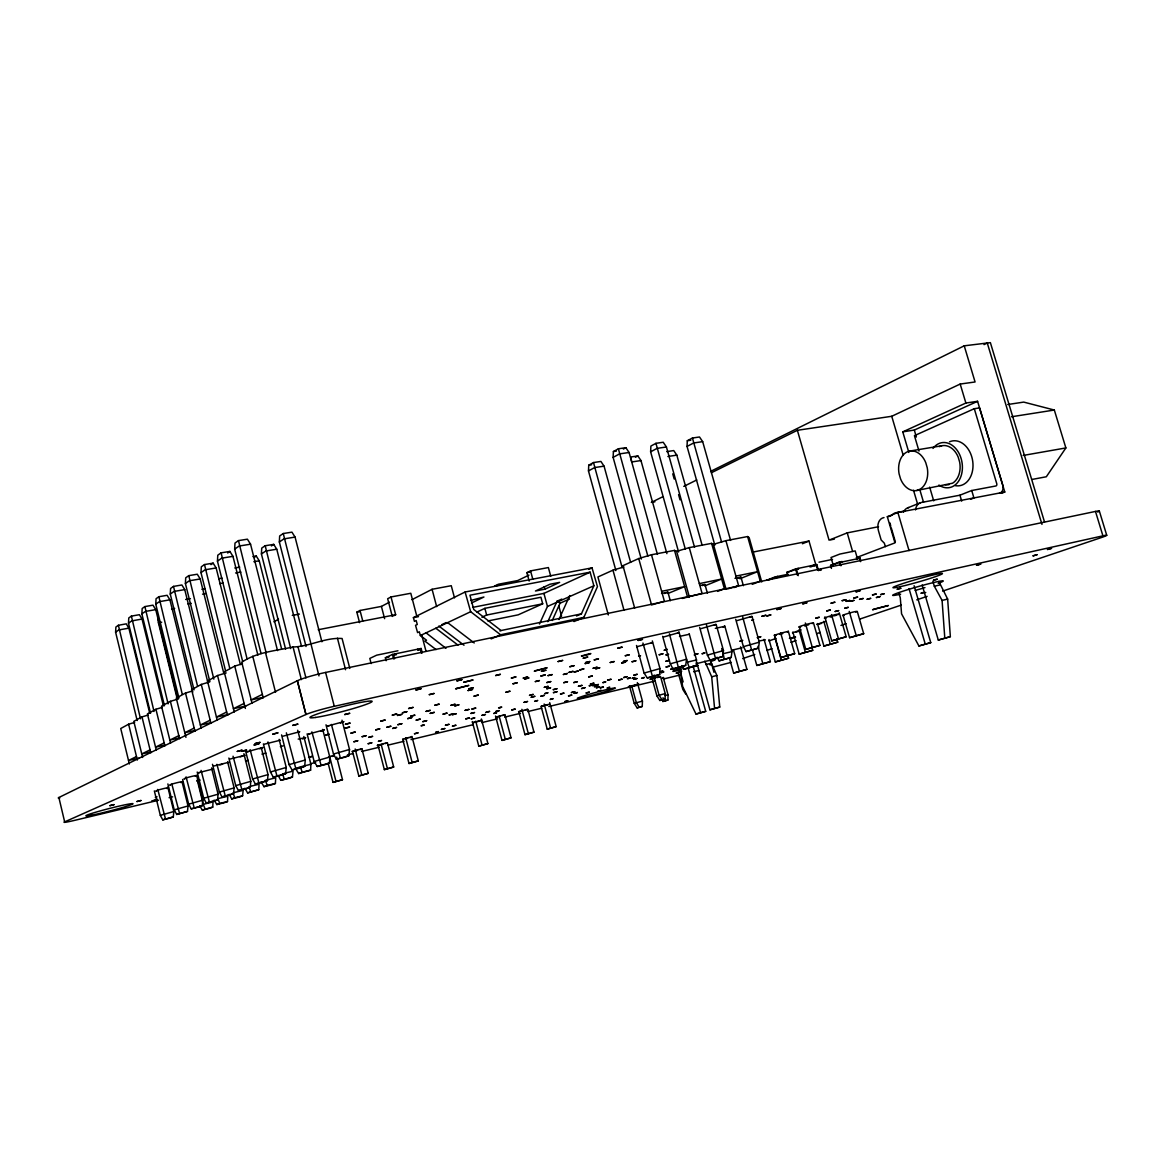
<?xml version="1.0" encoding="UTF-8"?>
<svg xmlns="http://www.w3.org/2000/svg" width="1165" height="1165" viewBox="0 0 1165 1165"><rect width="100%" height="100%" fill="white"/><g stroke="black" fill="none" stroke-linecap="round" stroke-linejoin="round"><path stroke-width="1.5" d="M651.672 676.952L656.871 695.811L659.812 700.471L665.069 699L665.23 693.583L660.511 676.486M667.894 700.049L662.769 701.49L667.894 700.049L668.04 694.791L663.22 677.346M629.435 685.821L634.226 703.311L637.109 707.883L642.264 706.427L642.439 701.112L637.357 682.603M714.815 545.089L687.044 446.428L687.292 440.749L692.447 438.025L699.495 436.991L702.67 441.637L730.586 540.429M681.598 665.623L683.986 669.191L696.248 665.725L696.51 659.972L689.199 633.745M641.289 559.113L613.125 457.394L613.402 451.539L618.382 448.787L625.867 447.695L629.085 452.486L657.409 554.38M678.598 552.006L650.623 451.831L650.885 446.064L655.953 443.326L663.22 442.263L666.424 446.981L694.544 547.302M636.498 645.468L644.099 673.079L647.303 677.928L654.599 676.195L659.71 674.418L659.972 668.579L652.327 640.925M615.877 570.515L588.471 470.922L588.747 465.199L593.509 462.549L600.907 461.442L604.053 466.146L630.629 562.375M310.604 770.152L302.259 772.177L300.221 766.876L295.633 768.638L298.662 773.545L310.604 770.152L310.909 764.298L303.847 736.513M314.142 761.502L317.244 766.497L325.69 764.458L329.477 763.031L329.782 757.046L314.142 761.502L307.123 733.877M261.062 653.638L234.66 549.137L234.995 543.05L238.475 540.604L247.402 539.191L250.548 544.201L277.532 650.609M227.51 801.52L227.787 796.234L217.87 798.666L219.763 803.428L227.51 801.52L224.554 802.641L216.821 804.549L214.127 800.107M285.6 649.167L261.411 553.957L261.732 548.089L265.198 545.744L273.717 544.375L276.76 549.21L301.56 646.444M244.796 788.268L247.621 792.884L258.761 789.724L259.067 784.22L250.548 786.288M306.031 646.517L279.338 541.973L279.658 535.973L283.27 533.526L291.934 532.157L295.065 537.094L321.904 641.784M275.406 783.448L275.697 777.827L265.329 780.346L267.309 785.414L275.406 783.448L272.071 784.7L264.004 786.666L261.12 781.977M194.031 689.869L170.265 594.063L170.585 588.471L173.512 586.403L181.886 584.976L184.74 589.606L207.763 682.049M209.773 681.35L185.395 583.505L185.716 577.796L188.774 575.641L197.278 574.229L200.205 578.947L223.826 673.414M225.544 670.822L200.992 572.627L201.312 566.802L204.501 564.559L213.137 563.146L216.137 567.952L240.383 664.516M242.684 661.531L217.447 561.151L217.782 555.195L221.102 552.851L229.898 551.424L232.956 556.346L257.887 655.109M199.637 805.699L202.288 810.054L209.904 808.175L212.744 807.097L213.02 801.913L203.249 804.316L197.264 780.084M137.164 720.538L115.597 632.202L115.888 627.032L118.393 625.27L126.271 623.857L128.878 628.139L149.717 713.184M150.562 713.3L128.485 623.202L128.776 617.945L131.383 616.11L139.378 614.698L142.043 619.052L163.391 705.859M164.483 705.772L141.868 613.868L142.174 608.494L144.882 606.586L152.994 605.174L155.731 609.615L177.604 698.228M178.929 698.024L155.761 604.184L156.066 598.708L158.877 596.728L167.119 595.3L169.915 599.829L192.778 692.068M154.348 790.904L160.319 815.34L162.751 819.84L170.571 817.917L173.308 816.869L173.818 811.524L167.818 787.045M167.876 783.929L174.226 809.864L176.716 814.452L187.492 811.408L188.016 805.962L182.046 781.73M182.628 779.487L188.686 804.17L191.235 808.845L199.288 806.864L202.244 805.729L202.783 800.18L196.681 775.468M197.22 772.045L203.7 798.258L206.292 803.035L214.462 801.025L217.535 799.845L218.088 794.181L211.579 767.924M212.496 764.313L219.384 792.083L222.034 796.947L233.539 793.7L234.107 787.904L227.612 761.823M242.611 795.826L243.15 790.336L233.087 792.797L234.748 797.748L242.611 795.826L239.539 796.976L231.704 798.913L229.199 794.297M228.864 758.036L235.738 785.632L238.461 790.613L246.893 788.559L250.227 787.278L250.81 781.351L243.893 753.711M245.553 750.799L252.616 778.992L255.383 784.074L267.44 780.652L268.037 774.608L261.397 748.148M263.392 743.911L270.44 771.973L273.28 777.157L281.988 775.06L285.629 773.662L286.24 767.473L279.149 739.367M278.115 775.409L280.794 780.302L288.993 778.307L292.459 777.011L293.041 771.172L284.275 773.283M281.581 734.911L289.08 764.633L291.993 769.934L300.832 767.808L304.647 766.337L305.288 760.017L297.73 730.251M326.011 724.79L333.481 754.032L336.35 759.26L344.927 757.192L348.874 755.706L349.515 749.474L342 720.188M735.727 619.314L743.416 646.662L746.081 651.599L758.532 648.075L759.332 642.163L752.08 616.489M699.641 627.353L707.388 655.123L710.082 660.133L722.649 656.565L723.48 650.565L716.169 624.484M717.101 657.22L719.053 660.846L731.198 657.409L731.984 651.614L724.732 625.78M670.283 663.832L672.977 668.928L680.375 667.166L685.69 665.317L686.549 659.215L670.283 663.832L662.667 636.352M574.01 621.542L583.869 617.392L597.456 586.621L592.024 567.865L465.112 591.995L413.4 617.639L414.449 621.382L416.167 620.537L417.274 624.484L415.541 625.314L417.58 632.624L419.313 631.794L420.361 635.551L426.55 640.24L424.803 641.056L436.089 649.589M581.422 613.868L593.859 585.777L590.145 572.175L469.961 595.213L473.747 609.47L501.037 630.527L581.422 613.868L576.5 615.965M558.996 619.474L569.743 595.533M547.812 621.688L557.074 601.184L561.821 599.072M552.239 620.523L560.045 603.208L569.554 598.999M539.482 623.989L547.463 606.455L543.924 593.393L590.145 572.175M1007.725 404.517L1023.729 402.1L1054.325 410.036L1065.873 447.943L1046.33 476.762L1032.19 479.412M213.603 766.089L228.631 762.318M212.816 769.089L198.05 772.803L199.725 772.599M229.825 759.099L245.131 755.269M264.44 744.173L280.314 740.226M282.935 736.207L299.74 731.707L299.114 732.188M210.996 564.632L213.137 563.146M227.656 552.996L229.898 551.424M115.597 632.202L118.801 629.959L128.878 628.139M128.485 623.202L131.805 620.887L142.043 619.052M141.868 613.868L145.334 611.45L155.731 609.615M155.761 604.184L159.357 601.664L169.915 599.829M170.265 594.063L174.022 591.441L184.74 589.606M185.395 583.505L189.312 580.782L200.205 578.947M200.992 572.627L205.069 569.787L216.137 567.952M217.447 561.151L221.714 558.166L232.956 556.346M234.66 549.137L239.116 546.035L250.548 544.201M254.043 557.554L256.271 556.069L259.242 560.802L281.566 648.745M271.387 545.934L273.717 544.375M261.411 553.957L265.853 550.987L276.76 549.21M279.338 541.973L283.969 538.871L295.065 537.094M273.921 621.833L278.537 619.183M623.362 449.078L625.867 447.695M588.471 470.922L594.587 467.573L604.053 466.146M613.125 457.394L619.503 453.899L629.085 452.486M134.659 722.431L128.616 724.208L120.738 728.518L129.359 763.949M148.173 715.048L141.999 716.883L133.815 721.353L142.625 757.468M162.241 707.388L155.935 709.252L147.416 713.912L156.285 750.129M178.449 698.942L170.381 701.33L161.513 706.194L170.6 743.139M192.108 691.093L185.497 693.059L176.265 698.112L185.949 737.372M209.729 681.918L201.283 684.423L191.628 689.695L201.166 728.183M226.185 672.933L217.549 675.511L207.486 681.015L217.258 720.319M242.495 663.788L234.748 666.089L224.219 671.856L234.267 712.004M349.806 668.419L342.088 638.507C325.341 637.255 309.468 646.633 293.056 646.983C275.683 650.885 256.897 651.992 241.738 662.259L252.048 703.296M635.406 457.248L637.852 455.937L640.968 460.554L666.89 553.637M650.623 451.831L657.118 448.35L666.424 446.981M359.563 622.649L356.839 612.164L360.014 610.475L381.406 606.412L389.445 602.188M416.75 615.994L410.794 593.276L391.018 596.961L387.668 598.737L392.285 616.445M687.044 446.428L693.641 442.977L702.67 441.637M411.886 599.713L432.084 589.286L451.263 585.704L454.496 597.863M393.421 615.877L395.663 614.727L391.018 596.961M710.635 471.374L964.227 345.816L990.381 342.641L1044.51 521.964M136.494 756.551L128.514 760.483L138.868 758.167M150.067 749.852L141.766 753.944L150.518 751.993M164.192 742.877L155.557 747.129L164.44 745.163M178.842 735.639L169.842 740.081L180.226 737.78M194.162 728.067L184.798 732.698L195.327 730.382M210.166 720.174L200.38 724.994L210.647 722.751M226.665 712.019L216.457 717.058L228.617 714.422M244.111 703.398L233.437 708.669L245.8 706.019M262.358 694.398L251.189 699.903L263.275 697.325M662.681 496.8L651.337 502.406L654.919 501.795M683.782 486.387L696.757 479.965M711.364 472.757L797.37 430.293L891.735 416.284L960.193 384.042L975.076 381.974L964.227 345.816M158.484 800.239L75.477 820.16A16.339 0.83 -14.4 0 1 64.657 821.864L58.876 797.501L297.381 680.753A21.96 2.082 -14.4 0 1 325.647 672.438L1095.464 511.435A16.427 1.078 -16.3 0 1 1097.648 512.032M984.032 344.622L987.279 343.02L1041.976 524.381M529.158 581.058L526.9 572.67L530.556 570.894L548.38 567.559L550.739 576.253M470.645 600.485L483.941 597.004L471.476 603.019M325.603 672.453L334.282 706.31L1102.92 535.842L1095.479 511.42M528.954 575.131L517.653 580.578L498.314 584.247L494.834 585.951L499.814 585.005M441.797 624.644L446.224 622.532M420.361 635.551L470.66 611.712L500.586 634.779L583.869 617.392M476.966 612.047L484.873 608.334L540.924 597.252L542.701 603.805L518.177 614.843L487.873 620.974M651.104 643.197L652.473 642.556L636.847 646.735L637.605 646.808M386.154 660.73L385.382 657.759L392.459 654.439L421.118 648.483L422.283 652.924M393.231 655.021L396.071 653.682L396.333 654.686L393.624 655.254L394.542 658.735M677.375 633.323L678.831 632.639L663.599 637.007M481.902 617.232L486.65 615.033L542.701 603.805M545.016 589.14L559.651 582.369L550.026 584.233L535.463 591.005L545.016 589.14L544.172 586.709M588.762 569.379L592.024 567.865M418.22 649.822L421.118 648.483M908.846 452.457L902.773 431.865L965.887 403.032L977.581 401.313L1004.783 492.023L1001.463 493.305M902.773 431.865L914.307 430.06L977.581 401.313M714.291 625.081L715.805 624.396L700.733 628.707M623.887 566.933L612.979 570.166L597.922 576.966L608.319 614.931M752.211 584.349L760.279 581.189L761.721 581.888L749.139 537.56L747.61 536.555L725.912 540.662L713.417 544.346L711.611 543.371L689.258 547.608L676.632 551.336L674.52 550.39L651.483 554.758L638.711 558.545L622.969 565.651L634.663 608.072M999.57 493.072A7.602 5.228 67.8 0 0 1002.628 484.713L979.59 407.91L974.289 408.697L914.438 435.666L919.01 451.103M549.458 704.17L541.026 706.325L543.21 705.946M723.086 627.032L724.572 626.362L715.325 628.357M547.463 606.455L593.859 585.777M64.687 821.864L305.958 714.509A22.004 1.675 -14.6 0 1 334.326 706.281L334.282 706.31M499.931 631.008L501.037 630.527M750.114 617.086L751.702 616.387L736.79 620.668M491.164 638.901L500.586 634.779M694.777 655.342L694.369 655.312M664.56 593.509L667.909 592.14L670.297 600.732M668.011 593.466L684.627 586.621L661.633 591.325M802.408 543.749L809.005 541.055L815.966 565.287M702.262 585.616L704.971 584.51L707.403 593.203M662.987 678.423L663.875 678.059L661.764 678.409M704.781 585.879L721.645 579.034L699.335 583.607M740.503 648.41L742.047 647.798L731.445 650.288M682.37 598.446L702.058 593.349L689.258 547.608M907.724 507.853L920.379 502.756M763.599 640.43L765.216 639.774L758.575 641.129M679.443 674.535L678.54 674.899L680.578 674.55M878.526 526.726L847.217 532.871L829.058 540.167L797.37 430.293M856.26 557.656L894.968 542.861L887.322 516.721L897.88 512.484L1004.783 492.023M738.202 578.219L740.955 577.112L743.372 585.675M787.438 632.173C792.783 629.493 767.094 636.949 776.225 635.362M916.739 490.509L920.277 489.096A20.038 14.388 80.9 0 0 927.238 467.762L925.782 462.723A20.038 14.388 80.9 0 0 907.637 451.685A20.038 14.388 80.9 0 0 899.089 473.835L900.516 478.786A20.038 14.388 80.9 0 0 916.739 490.509L952.577 483.198A19.747 14.475 81 0 0 959.654 462.126L958.212 457.161A19.747 14.475 81 0 0 939.31 446.646M739.877 578.757L757.57 571.68L735.916 576.107M812.165 623.625C817.874 620.799 791.661 628.386 800.719 626.872M717.596 591.383L724.368 588.689L711.611 543.371M915.486 509.935A12.436 8.854 67.9 0 1 921.53 502.45L959.931 495.198L971.726 490.509L995.857 485.98A2.214 1.515 67.7 0 0 996.73 483.591L974.289 408.697M710.592 664.72L711.553 664.327L709.558 664.647M837.941 614.712C844.043 611.741 817.262 619.474 826.233 618.033M733.834 587.611L737.023 586.345M160.319 815.34L173.818 811.524M174.226 809.864L188.016 805.962M188.686 804.17L202.783 800.18M203.7 798.258L218.088 794.181M219.384 792.083L234.107 787.904M235.738 785.632L250.81 781.351M252.616 778.992L268.037 774.608M270.44 771.973L286.24 767.473M289.08 764.633L305.288 760.017M970.576 499.29L973.94 497.979L971.726 490.509M766.468 580.301L774.958 576.981L788.137 574.243M787.7 575.408L786.826 572.35L795.579 568.928L816.767 564.544L818.529 570.661M855.751 612.091C861.896 609.178 835.698 616.722 844.275 615.338M769.104 579.748L777.608 576.427L777.856 577.272L775.861 577.694M790.948 571.229L798.243 568.374L798.491 569.219L796.496 569.641L798.214 575.641M795.593 637.08L790.831 638.697M809.733 566.787L814.131 565.083L814.379 565.928L816.359 565.52L817.641 569.991M810.884 566.816L816.767 564.544M162.751 819.84L173.308 816.869M176.716 814.452L187.492 811.408M191.235 808.845L202.244 805.729M206.292 803.035L217.535 799.845M222.034 796.947L233.539 793.7M238.461 790.613L250.227 787.278M255.383 784.074L267.44 780.652M273.28 777.157L285.629 773.662M291.993 769.934L304.647 766.337M333.481 754.032L349.515 749.474M831.431 568.404L830.558 565.389L839.441 561.981L842.164 561.952M834.606 564.282L842.018 561.443M922.957 592.49L920.874 593.291L925.753 592.446M820.145 570.384L821.238 569.962M856.887 558.88L859.857 557.744L860.731 560.744M202.288 810.054L212.744 807.097M216.821 804.549L219.763 803.428M231.704 798.913L234.748 797.748M247.621 792.884L258.761 789.724M264.004 786.666L267.309 785.414M280.794 780.302L292.459 777.011M298.662 773.545L302.259 772.177M317.244 766.497L329.477 763.031M336.35 759.26L348.874 755.706M328.151 763.25L333.03 782.385L342.495 779.72L336.714 757.09M342.495 779.72L333.03 782.385M644.099 673.079L659.972 668.579M352.631 751.847L358.82 775.977L368.213 773.327L362.009 749.182M368.213 773.327L358.82 775.977M707.388 655.123L723.48 650.565M259.81 748.789L262.853 747.493L246.747 751.804L248.422 751.643M340.471 723.072L343.908 721.63L327.394 726.057L328.923 725.955M647.303 677.928L659.71 674.418M672.977 668.928L685.69 665.317M377.97 744.959L384.348 769.628L393.683 767.007L387.494 743.081M393.683 767.007L384.348 769.628M321.074 731.183L324.365 729.8L308.201 734.139L309.744 734.008M302.507 738.93L305.667 737.62L298.182 739.105M195.385 776.356C203.686 773.225 179.294 779.167 184.784 779.021M743.416 646.662L759.332 642.163M402.653 739.061L409.002 763.497L418.293 760.891L411.915 736.426M180.866 782.574C188.876 779.545 164.92 785.414 170.44 785.195M166.901 788.545C174.648 785.618 151.115 791.414 156.649 791.137M418.293 760.891L409.002 763.497M683.986 669.191L696.248 665.725M710.082 660.133L722.649 656.565M719.053 660.846L731.198 657.409M746.081 651.599L758.532 648.075M472.291 721.557L478.786 746.153L487.902 743.59L481.378 718.98M487.902 743.59L478.786 746.153M742.673 658.604L754.745 654.526M766.818 650.463L771.987 648.716M790.948 642.323L796.117 640.575M816.796 633.585L820.247 632.42M840.926 625.445L846.11 623.697M859.887 619.052L901.259 605.086M916.782 599.844L927.122 596.364M942.631 591.121L1101.216 537.604A16.441 0.874 -16.1 0 0 1102.935 535.827M495.518 716.009L501.984 740.387L511.042 737.838L505.013 715.193M511.042 737.838L501.984 740.387M518.993 712.237L524.978 734.664L533.978 732.144L527.978 709.689M533.978 732.144L524.978 734.664M541.244 706.907L547.215 729.144L556.171 726.625L549.72 702.67M556.171 726.625L547.215 729.144M639.789 655.677L638.595 656.128L640.546 655.735M752.24 620.246L753.609 619.751L751.731 620.1M634.226 703.311L642.439 701.112M656.871 695.811L665.23 693.583M360.043 749.634C369.931 746.226 339.991 754.643 357.655 750.318M385.266 743.605C395.416 740.197 365.3 748.542 382.892 744.275M729.261 657.526L733.63 673.079L746.911 669.351L740.576 646.852M752.474 650.07L756.813 665.463L770.371 661.647L764.065 639.396M774.434 634.94L780.856 657.555L794.69 653.667L788.254 631.022M799.408 626.945L805.801 649.371L819.942 645.381L813.519 622.94M824.849 616.911L831.708 640.852L846.154 636.789L839.266 612.819M746.911 669.351L733.63 673.079M770.371 661.647L756.813 665.463M794.69 653.667L780.856 657.555M819.942 645.381L805.801 649.371M846.154 636.789L831.708 640.852M410.036 737.678C416.488 735.508 401.255 739.178 403.367 739.382M768.973 639.556L775.308 661.938L788.603 658.196L787.627 654.745M792.87 632.013L799.161 654.133L812.733 650.332L811.757 646.925M817.451 623.537L823.903 646.065L837.751 642.163L836.761 638.697M843.14 615.368L849.562 637.677L863.702 633.702L857.251 611.363M788.603 658.196L775.308 661.938M812.733 650.332L799.161 654.133M837.751 642.163L823.903 646.065M863.702 633.702L849.562 637.677M637.109 707.883L642.264 706.427M659.812 700.471L665.069 699M502.683 715.499L504.984 714.669L495.707 717.174L500.368 716.155M525.415 710.068L527.745 709.237L518.556 711.713L523.114 710.723M834.373 615.834L836.747 615.091M657.409 677.579C669.06 673.618 638.624 682.268 654.803 678.321M679.879 667.749L682.617 686.389L696 714.058L705.713 711.349L693.029 665.768M696.816 662.783L709.922 709.82L719.752 707.053L716.883 675.482L709.995 659.929M898.812 592.752L900.297 597.878L901.564 613.838L918.908 645.963L930.762 642.629L914.103 585.718M922.141 584.961L938.291 640.036L950.349 636.658L947.655 599.101L938.874 581.466M705.713 711.349L696 714.058M719.752 707.053L709.922 709.82M930.762 642.629L918.908 645.963M950.349 636.658L938.291 640.036M731.198 662.361L713.067 667.094M727.659 588.893L738.625 585.704L725.912 540.662M240.165 756.842L242.684 756.114M329.214 734.27L325.588 735.115L328.807 734.11M679.501 636.396L689.039 634.343M196.783 781.016L200.162 780.055M667.006 649.619L664.035 650.303L667.356 649.298M156.896 796.758L155.294 797.311L156.634 797.049M157.348 799.161L151.829 801.039L156.445 800.137M667.982 654.264L665.783 654.978L668.637 654.308M422.575 725.3C416.997 727.062 428.327 723.713 422.764 725.475M379.834 740.838C374.562 742.498 385.382 739.309 380.11 740.969M500.164 707.417C494.601 709.165 505.741 705.874 500.178 707.636M328.53 756.886L333.51 755.546M331.952 756.464L334.355 755.779M742.353 640.648L739.76 641.245L742.789 640.342M830.092 617.057L832.946 616.241M536.22 700.791C530.759 702.539 541.652 699.233 536.162 701.01M495.198 713.009C489.882 714.713 500.542 711.48 495.227 713.213M804.534 625.911L808.728 624.717M551.715 698.927C546.341 700.631 557.016 697.413 551.628 699.146M779.997 634.401L782.72 633.629M825.708 621.382L816.738 624.469M477.228 721.703L481.829 720.218L472.466 722.737L474.883 722.3M801.098 629.857L792.448 632.843M776.036 638.405L769.017 640.91M545.468 705.364L547.754 704.723M653.783 675.394L654.643 675.161M681.671 671.36L676.079 673.122L680.637 672.147M662.317 672.423C657.613 673.487 667.312 671.113 662.623 672.161M643.124 677.739C647.856 676.676 638.143 679.064 642.862 678.001M405.231 738.974L407.677 738.348M608.538 687.539C613.314 686.462 603.543 688.865 608.334 687.772M436.962 731.926C442.278 730.659 431.749 733.309 437.093 732.071M546.472 693.029C552.05 691.792 540.822 694.515 546.4 693.277M703.704 653.143C708.699 652.051 698.301 654.57 703.296 653.478M819.097 624.003L821.573 623.377M796.03 632.056L798.476 631.43M604.431 682.107C609.572 680.957 599.072 683.506 604.227 682.355M628.984 678.147C633.964 676.981 623.785 679.544 628.736 678.409M633.658 677.826C638.537 676.734 628.518 679.18 633.396 678.088M789.389 638.362L795.229 636.978M245.538 760.978L248.13 760.323M280.343 746.59L283.022 745.92M261.921 754.105L265.882 753.1M219.894 764.881L222.573 764.196M665.04 695.52L668.04 694.791M704.781 661.167L711.684 676.763L716.883 675.482M169.085 797.69L172.624 796.845M310.385 763.759L315.671 762.493M347.476 754.862L352.762 753.595M361.601 751.469L379.266 747.231M388.091 745.105L403.993 741.29M411.056 739.6L472.874 724.761M481.698 722.635L497.586 718.82M504.663 717.116L520.551 713.3M527.614 711.611L541.74 708.218M548.817 706.529L654.774 681.074M663.613 678.962L679.501 675.147M693.641 671.754L698.942 670.487M301.75 766.512L310.909 764.298M705.728 664.56L710.941 663.322M678.904 631.692L687.394 662.113L696.51 659.972M721.688 648.512L723.145 653.696L731.984 651.614M932.83 581.131L934.33 586.228L942.077 600.412L947.655 599.101M934.33 586.228L939.907 584.947M818.529 570.005L821.092 569.467M786.826 572.35L789.477 571.797M857.324 558.268L859.857 557.744M385.382 657.759L388.979 657.002M830.558 565.389L833.121 564.85M661.56 593.436L667.909 592.14M700.354 585.456L704.971 584.51M734.969 578.35L740.955 577.112M818.995 562.185L832.524 559.404M397.949 650.769L376.659 655.181L369.815 658.429L371.14 663.569M830.834 539.817L834.373 539.118M413.4 617.639L418.453 616.664M752.503 552.152L809.005 541.055M472.932 607.329L543.924 593.393M318.22 629.726L395.663 614.727M887.322 516.721L890.832 516.051M356.839 612.164L359.781 611.596M905.001 510.969L896.22 512.644A12.218 8.81 67.9 0 0 892.186 515.032M526.9 572.67L530.25 572.03M292.284 615.411L299.405 614.086M177.022 698.083L158.425 622.794L161.702 622.197M187.856 603.951L191.22 603.354M171.561 608.989L174.677 608.436M185.672 599.465L190.405 598.635M1023.176 455.442L1065.873 447.943M202.521 594.165L205.943 593.567M219.603 583.621L223.068 583.039M201.894 589.315L205.098 588.762M218.831 578.714L222.078 578.16M235.592 572.962L240.893 572.073M253.868 561.69L259.242 560.802M234.791 567.967L239.742 567.137M909.326 451.132L941.713 445.787M252.922 556.608L256.271 556.069M1011.497 416.764L1054.325 410.036M640.968 460.554L631.765 461.952L630.658 457.015L637.852 455.937M667.88 456.491L676.821 455.136L702.058 545.002M666.744 451.627L673.734 450.578L676.821 455.136M588.747 465.199L591.689 464.748M613.402 451.539L616.387 451.103M687.292 440.749L690.816 440.224M557.074 601.184L560.045 603.208M435.812 628.226L458.005 645.119M438.841 626.042L464.005 645.221M447.622 622.634L474.228 642.963M426.07 632.843L445.977 648.337M639.206 707.199L636.308 702.612L631.678 685.748M662.987 697.777L664.895 700.806M661.982 699.772L659.041 695.097L654.322 677.972M685.719 694.049L682.821 689.432L678.117 672.453M203.249 804.316L205.098 808.991M248.844 786.71L250.795 791.676M321.001 765.07L311.87 731.868M165.459 818.806L157.77 789.419M179.526 813.374L171.852 784.132M194.162 807.724L186.065 776.866M209.336 801.855L201.064 770.371M225.209 795.724L216.938 764.313M652.385 676.166L642.934 643.036M241.767 789.331L233.058 756.216M258.848 782.734L250.111 749.634M687.394 662.113L689.141 667.414M276.891 775.774L267.965 741.93M282.512 773.706L284.245 779.006M295.779 768.478L286.357 732.829M340.282 757.774L331.413 724.426M1099.338 511.042L1106.75 535.317M960.193 384.042L965.887 403.032M959.931 495.198L961.693 501.125M914.307 430.06L916.36 437.021M929.655 487.13L933.704 500.848M919.971 490.217L923.525 502.231M891.735 416.284L903.254 455.384M913.52 490.261L917.627 504.212M897.88 512.484L909.064 550.666M891.298 527.993L895.361 541.841M909.035 588.602L925.243 644.027M885.342 546.618L884.351 543.196L881.148 539.963L878.556 531.094A12.116 8.781 67.9 0 1 884.002 517.566M860.6 561.647L859.624 558.312L839.98 562.404L840.955 565.768M857.469 558.763L855.197 550.928L839.878 554.059L831.009 557.511L833.266 565.36M847.217 532.871L852.62 551.511M839.441 561.981L840.416 565.345M849.241 611.377L856.202 635.507M831.504 614.596L838.421 638.653M823.801 621.353L830.295 643.968M795.579 568.928L797.341 575.102M805.335 622.998L812.253 647.245M799.001 629.901L805.335 652.123M780.623 632.799L787.074 655.516M747.61 536.555L760.279 581.189M774.885 637.517L781.264 659.987M757.949 646.313L762.813 663.497M721.601 542.133L692.447 438.025M742.644 616.766L751.542 649.735M713.417 544.346L726.086 589.344M733.557 650.347L739.411 671.186M465.112 591.995L470.66 611.712M672.744 473.835L674.2 479.033M678.583 494.644L680.04 499.858M685.282 549.05L655.953 443.326M706.471 624.804L715.456 658.269M711.524 663.555L713.97 672.278M676.632 551.336L689.374 597.033M674.52 550.39L687.365 596.422M688.064 667.705L700.558 712.674M651.483 554.758L664.385 601.227L651.555 604.955L638.711 558.545M679.85 670.064L683.141 681.933M647.871 556.186L618.382 448.787M669.394 633.804L678.278 667.079M622.183 567.719L593.509 462.549M612.979 570.166L624.032 610.358M558.763 605.815L561.588 616.256M530.556 570.894L532.827 579.311M544.157 703.995L550.608 728.009M521.862 709.31L528.327 733.542M484.873 608.334L486.65 615.033M499.261 716.562L505.29 739.265M475.728 721.179L482.048 745.047M432.084 589.286L436.657 606.63M421.803 635.231L425.924 650.958M421.395 653.114L420.492 649.662L417.827 650.216L417.565 649.225M381.406 606.412L384.61 618.659M392.459 654.439L393.639 658.924M405.755 737.896L412.133 762.42M360.014 610.475L362.752 620.989M381.217 744.581L387.406 768.565M337.442 638.202L345.554 669.729M355.179 748.979L361.834 774.914M318.977 675.904L283.27 533.526M322.72 729.392L335.986 781.336M298.109 647.23L305.944 677.943M293.056 646.983L301.356 679.603M290.682 648.599L265.198 545.744M297.381 680.753L305.958 714.509L297.337 680.768M266.144 652.866L238.475 540.604M265.46 652.444L275.537 692.316M252.747 656.23L263.232 697.835M247.14 659.186L221.102 552.851M234.748 666.089L245.378 708.451M229.796 668.492L204.501 564.559M217.549 675.511L227.481 715.31M213.836 679.122L188.774 575.641M201.283 684.423L210.967 723.392M197.497 685.981L173.512 586.403M185.497 693.059L194.948 731.227M182.25 694.238L158.877 596.728M170.381 701.33L179.599 738.726M168.095 703.878L144.882 606.586M155.935 709.252L164.935 745.906M154.028 711.48L131.383 616.11M141.999 716.883L150.795 752.823M140.499 718.79L118.393 625.27M128.616 724.208L137.339 760.046M723.145 653.696L724.281 659.055M157.989 618.164L158.425 622.794M711.684 676.763L714.567 708.393M942.077 600.412L944.8 638.056M59.779 798.025A16.31 1.034 -14.2 0 1 58.847 797.515M696.422 663.701A21.989 1.048 -15.4 0 1 713.562 659.638A21.989 1.048 -15.4 0 1 711.101 661.4M698.112 665.39A21.989 1.048 -15.4 0 1 691.864 667.123M681.729 669.715A21.989 1.048 -15.4 0 1 683.506 667.399M900.632 594.15A26.314 1.442 -15.8 0 1 898.812 592.592A26.314 1.442 -15.8 0 1 933.835 582.485A26.314 1.442 -15.8 0 1 938.175 583.33M924.952 587.611A26.314 1.442 -15.8 0 1 915.195 590.422M890.803 526.26A12.218 8.81 67.9 0 1 890.162 523.1M903.53 512.207A12.32 8.839 67.9 0 1 908.875 507.547M949.024 484.596A19.747 14.475 81 0 1 945.223 484.684M949.519 441.797A22.688 16.732 81.1 0 1 972.76 461.573A22.688 16.732 81.1 0 1 955.14 485.616M933.005 448.423A22.79 16.703 81 0 1 955.387 448.132A22.79 16.703 81 0 1 960.251 478.145A22.79 16.703 81 0 1 938.932 485.048M976.532 565.258L980.668 564.078L976.532 565.258M1033.093 555.836L1037.025 554.715L1033.093 555.836M109.903 805.656L114.01 804.607L109.903 805.656M1047.495 549.472L1051.514 548.336L1047.495 549.472M136.975 801.52L140.95 800.501L136.975 801.52M237.281 751.41L242.014 750.216L237.281 751.41M241.854 751.265L246.543 750.085L241.854 751.265M255.179 743.576L260.013 742.382L255.179 743.576M254.13 744.974L258.921 743.78L254.13 744.974M272.858 734.125L277.838 732.887L272.858 734.125M292.706 725.402L297.789 724.149L292.706 725.402M344.738 714.538L349.646 713.315L344.738 714.538M345.437 724.237L349.981 723.101L345.437 724.237M345.117 728.183L349.529 727.077L345.117 728.183M308.608 757.294L312.351 756.347L308.608 757.294M415.978 689.957L421.002 688.719L415.978 689.957M350.971 733.105L355.136 732.057L350.971 733.105M380.766 721.135L385.047 720.057L380.766 721.135M392.314 715.092L396.697 713.999L392.314 715.092M429.303 694.646L434.021 693.466L429.303 694.646M408.624 708.509L413.065 707.403L408.624 708.509M362.14 736.688L366.072 735.697L362.14 736.688M397.469 715.441L401.779 714.363L397.469 715.441M353.883 741.741L357.713 740.78L353.883 741.741M402.478 712.762L406.833 711.669L402.478 712.762M456.942 680.841L461.85 679.632L456.942 680.841M375.698 729.858L379.717 728.853L375.698 729.858M368.722 737.328L372.552 736.367L368.722 737.328M386.824 727.266L390.814 726.261L386.824 727.266M463.655 682.282L472.859 680.01L463.655 682.282M456.374 688.471L455.588 688.937L468.854 685.384L456.374 688.471M410.633 716.227L414.769 715.193L410.633 716.227M407.692 718.616L411.769 717.596L407.692 718.616M397.847 724.688L401.823 723.683L397.847 724.688M392.649 728.445L396.537 727.455L392.649 728.445M434.822 705.233L439.103 704.17L434.822 705.233M368.169 743.707L371.766 742.804L368.169 743.707M426.07 711.393L430.22 710.359L426.07 711.393M468.84 688.821L473.34 687.7L468.84 688.821M468.053 690.539L472.495 689.432L468.053 690.539M495.664 675.525L500.353 674.36L495.664 675.525M416.211 720.116L420.157 719.125L416.211 720.116M430.22 713.388L434.254 712.368L430.22 713.388M450.942 705.32L455.049 704.286L450.942 705.32M422.837 721.63L426.652 720.669L422.837 721.63M454.801 705.859L458.85 704.84L454.801 705.859M474.068 696.146L478.247 695.097L474.068 696.146M443.093 714.13L446.967 713.14L443.093 714.13M511.391 678.03L515.833 676.938L511.391 678.03M449.195 714.902L452.967 713.956L449.195 714.902M414.492 733.761L417.958 732.872L414.492 733.761M535.216 670.72L534.298 671.2L547.142 667.763L535.216 670.72M452.413 714.684L456.17 713.737L452.413 714.684M523.289 678.088L527.599 677.025L523.289 678.088M513.022 683.782L517.231 682.734L513.022 683.782M524.512 679.02L528.779 677.957L524.512 679.02M558.093 661.56L562.608 660.438L558.093 661.56M465.126 710.359L468.898 709.412L465.126 710.359M541.492 671.317L545.846 670.239L541.492 671.317M471.942 709.034L475.684 708.087L471.942 709.034M505.901 692.243L509.891 691.238L505.901 692.243M540.924 675.991L545.118 674.943L540.924 675.991M581.495 655.953C585.718 656.041 600.31 650.521 581.495 655.953M445.481 725.212L448.933 724.339L445.481 725.212M470.893 713.446L474.49 712.543L470.893 713.446M535.332 681.583L539.395 680.578L535.332 681.583M548.031 675.613L552.166 674.579L548.031 675.613M441.418 729.392L444.768 728.533L441.418 729.392M583.257 658.181L587.626 657.104L583.257 658.181M569.816 666.715L574.025 665.666L569.816 666.715M465.767 718.863L469.233 717.975L465.767 718.863M452.471 726.115L455.821 725.256L452.471 726.115M471.243 718.805L474.665 717.931L471.243 718.805M585.558 662.594L589.752 661.545L585.558 662.594M486.038 712.31L489.533 711.422L486.038 712.31M585.223 663.584L589.388 662.535L585.223 663.584M546.836 682.559L550.739 681.583L546.836 682.559M563.409 674.491L567.413 673.472L563.409 674.491M617.668 648.235L622.023 647.158L617.668 648.235M568.986 672.38L573.02 671.36L568.986 672.38M594.252 659.871L598.446 658.837L594.252 659.871M481.99 715.354L485.426 714.48L481.99 715.354M638.041 640.444L642.468 639.352L638.041 640.444M574.156 672.016L578.146 671.025L574.156 672.016M579.762 669.904L583.782 668.899L579.762 669.904M544.317 687.335L548.089 686.389L544.317 687.335M495.795 711.509L499.203 710.635L495.795 711.509M529.536 695.345L533.162 694.427L529.536 695.345M546.822 688.733L550.521 687.801L546.822 688.733M531.225 697.238L534.779 696.335L531.225 697.238M593.16 668.244L597.092 667.268L593.16 668.244M563.744 682.675L567.471 681.743L563.744 682.675M524.061 702.364L527.512 701.49L524.061 702.364M595.781 668.768L599.669 667.793L595.781 668.768M610.212 662.521L614.159 661.531L610.212 662.521M553.302 689.665L556.899 688.748L553.302 689.665M625.299 655.735L629.318 654.73L625.299 655.735M540.851 696.233L544.332 695.345L540.851 696.233M511.785 709.936L515.09 709.092L511.785 709.936M573.748 682.588L577.374 681.685L573.748 682.588M553.462 692.636L556.943 691.748L553.462 692.636M588.675 676.894L592.344 675.962L588.675 676.894M623.319 661.487L627.163 660.526L623.319 661.487M621.629 663.06L625.43 662.099L621.629 663.06M560.511 693.99L563.875 693.131L560.511 693.99M578.452 686.258L581.903 685.384L578.452 686.258M632.085 661.749L635.828 660.803L632.085 661.749M571.447 692.549L574.753 691.719L571.447 692.549M590.437 684.059L593.844 683.2L590.437 684.059M581.597 688.544L584.932 687.7L581.597 688.544M589.286 685.777L592.635 684.933L589.286 685.777M659.186 654.745L662.9 653.813L659.186 654.745M568.52 695.898L571.738 695.068L568.52 695.898M574.141 693.364L577.389 692.534L574.141 693.364M592.257 685.559L595.592 684.7L592.257 685.559M595.067 685.355L598.388 684.51L595.067 685.355M607.591 680.142L610.97 679.282L607.591 680.142M594.354 686.68L597.63 685.85L594.354 686.68M564.777 701.636L567.836 700.849L564.777 701.636M596.393 687.758L599.611 686.942L596.393 687.758M586.17 692.971L589.301 692.17L586.17 692.971M776.909 609.557L780.972 608.552L776.909 609.557M761.91 616.27L765.9 615.28L761.91 616.27M600.208 687.831L603.383 687.015L600.208 687.831M623.668 677.549L626.959 676.719L623.668 677.549M618.775 679.981L622.037 679.151L618.775 679.981M766.818 615.935L770.764 614.945L766.818 615.935M633.876 675.147L637.153 674.317L633.876 675.147M665.943 661.225L669.365 660.366L665.943 661.225M598.009 691.165L601.096 690.379L598.009 691.165M802.787 603.805L806.792 602.815L802.787 603.805M633.745 679.326L636.876 678.525L633.745 679.326M694.5 654.643L697.864 653.783L694.5 654.643M666.103 666.977L669.336 666.147L666.103 666.977M659.681 671.885L662.812 671.084L659.681 671.885M628.474 686.753C630.527 687.19 650.813 680.491 628.474 686.753M856.071 591.762L859.93 590.815L856.071 591.762M670.72 669.263L673.821 668.477L670.72 669.263M831.067 603.164L834.81 602.232L831.067 603.164M842.164 600.674L845.877 599.742L842.164 600.674M757.381 637.634L760.701 636.789L757.381 637.634M846.183 601.358L849.824 600.456L846.183 601.358M853.887 598.038L857.571 597.121L853.887 598.038M826.728 610.911L830.252 610.023L826.728 610.911M850.275 601.3L853.887 600.397L850.275 601.3M859.566 599.363L863.149 598.475L859.566 599.363M872.483 594.922L876.08 594.019L872.483 594.922M815.82 618.134L819.213 617.29L815.82 618.134M835.188 611.479L838.611 610.62L835.188 611.479M844.756 608.217L848.193 607.358L844.756 608.217M867.139 599.247L870.648 598.359L867.139 599.247M880.624 594.616L884.162 593.728L880.624 594.616M876.444 597.529L879.91 596.655L876.444 597.529M897.239 589.17L900.793 588.281L897.239 589.17M933.704 580.097L937.199 579.223L933.704 580.097M874.478 609.033L872.57 609.761L888.385 605.509L874.478 609.033M91.817 815.15A24.465 1.267 -14.4 0 0 131.965 804.389A24.465 1.267 -14.4 0 0 104.486 809.762A24.465 1.267 -14.4 0 0 91.817 815.15M315.511 717.465A32.154 2.388 -14.6 0 0 369.247 703.179A32.154 2.388 -14.6 0 0 338.651 707.606A32.154 2.388 -14.6 0 0 315.511 717.465M585.777 696.903A19.732 0.932 -15.3 0 0 615.309 688.122A19.732 0.932 -15.3 0 0 587.83 694.675A19.732 0.932 -15.3 0 0 585.777 696.903M900.458 586.607A25.674 1.5 -15.9 0 0 941.64 574.199A25.674 1.5 -15.9 0 0 911.03 580.986A25.674 1.5 -15.9 0 0 900.458 586.607"/></g></svg>
